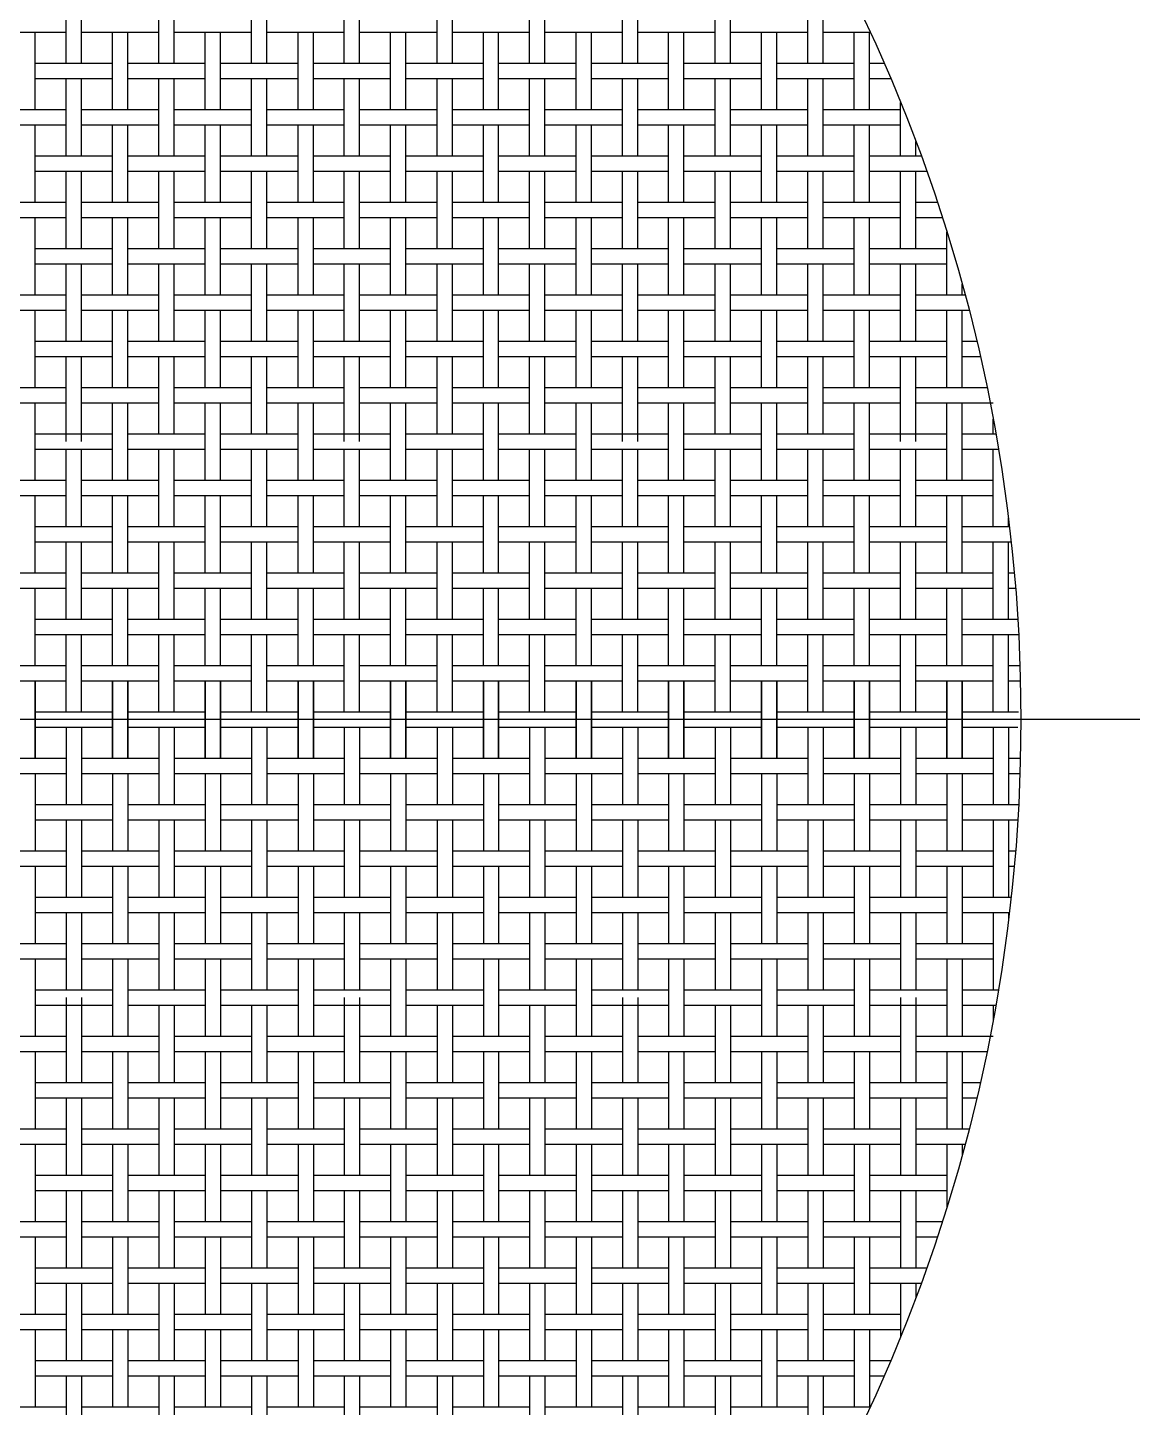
# Model space of a CAD drawing. Extents: x 1 to 102, y 0 to 78.
# Drawn here: x 56.48 to 66.58, y 44.27 to 56.88 of the extents above; entities that cross this region are included whole.
import ezdxf

# ---------------------------------------------------------------- set-up
doc = ezdxf.new("R2010")
doc.units = 0
doc.linetypes.add('CENTER', pattern=[50.8, 31.75, -6.35, 6.35, -6.35])
doc.layers.get('0').update_dxf_attribs({"linetype": 'CONTINUOUS'})
doc.layers.add('CENTER', color=1, linetype='CENTER')

msp = doc.modelspace()

# ---------------------------------------------------------------- linework, layer by layer
at = {"color": 7, "linetype": 'CONTINUOUS'}
for p, q in [((56.838, 56.555), (56.838, 57.261)), ((56.978, 56.555), (56.978, 57.261)), ((57.685, 56.555), (57.685, 57.261)), ((57.825, 56.555), (57.825, 57.261)), ((58.531, 56.555), (58.531, 57.261)), ((58.671, 56.555), (58.671, 57.261)), ((59.378, 56.555), (59.378, 57.261)), ((59.518, 56.555), (59.518, 57.261)), ((60.225, 56.555), (60.225, 57.261)), ((60.365, 56.555), (60.365, 57.261)), ((61.071, 56.555), (61.071, 57.261)), ((61.211, 56.555), (61.211, 57.261)), ((61.918, 56.555), (61.918, 57.261)), ((62.058, 56.555), (62.058, 57.261)), ((62.765, 56.555), (62.765, 57.261)), ((62.905, 56.555), (62.905, 57.261)), ((63.611, 56.555), (63.611, 57.261)), ((63.751, 56.555), (63.751, 57.261)), ((56.131, 56.838), (56.838, 56.838)), ((56.555, 56.131), (56.555, 56.838)), ((56.978, 56.838), (57.685, 56.838)), ((57.261, 56.131), (57.261, 56.838)), ((57.401, 56.131), (57.401, 56.838)), ((57.825, 56.838), (58.531, 56.838)), ((58.108, 56.131), (58.108, 56.838)), ((58.248, 56.131), (58.248, 56.838)), ((58.671, 56.838), (59.378, 56.838)), ((58.955, 56.131), (58.955, 56.838)), ((59.095, 56.131), (59.095, 56.838)), ((59.518, 56.838), (60.225, 56.838)), ((59.801, 56.131), (59.801, 56.838)), ((59.941, 56.131), (59.941, 56.838)), ((60.365, 56.838), (61.071, 56.838)), ((60.648, 56.131), (60.648, 56.838)), ((60.788, 56.131), (60.788, 56.838)), ((61.211, 56.838), (61.918, 56.838)), ((61.495, 56.131), (61.495, 56.838)), ((61.635, 56.131), (61.635, 56.838)), ((62.058, 56.838), (62.765, 56.838)), ((62.341, 56.131), (62.341, 56.838)), ((62.481, 56.131), (62.481, 56.838)), ((62.905, 56.838), (63.611, 56.838)), ((63.188, 56.131), (63.188, 56.838)), ((63.328, 56.131), (63.328, 56.838)), ((63.751, 56.838), (64.18, 56.838)), ((64.035, 56.131), (64.035, 56.838)), ((64.175, 56.131), (64.175, 56.838)), ((56.555, 56.555), (57.261, 56.555)), ((57.401, 56.555), (58.108, 56.555)), ((58.248, 56.555), (58.955, 56.555)), ((59.095, 56.555), (59.801, 56.555)), ((59.941, 56.555), (60.648, 56.555)), ((60.788, 56.555), (61.495, 56.555)), ((61.635, 56.555), (62.341, 56.555)), ((62.481, 56.555), (63.188, 56.555)), ((63.328, 56.555), (64.035, 56.555)), ((64.175, 56.555), (64.307, 56.555)), ((56.555, 56.415), (57.261, 56.415)), ((56.838, 55.708), (56.838, 56.415)), ((56.978, 55.708), (56.978, 56.415)), ((57.401, 56.415), (58.108, 56.415)), ((57.685, 55.708), (57.685, 56.415)), ((57.825, 55.708), (57.825, 56.415)), ((58.248, 56.415), (58.955, 56.415)), ((58.531, 55.708), (58.531, 56.415)), ((58.671, 55.708), (58.671, 56.415)), ((59.095, 56.415), (59.801, 56.415)), ((59.378, 55.708), (59.378, 56.415)), ((59.518, 55.708), (59.518, 56.415)), ((59.941, 56.415), (60.648, 56.415)), ((60.225, 55.708), (60.225, 56.415)), ((60.365, 55.708), (60.365, 56.415)), ((60.788, 56.415), (61.495, 56.415)), ((61.071, 55.708), (61.071, 56.415)), ((61.211, 55.708), (61.211, 56.415)), ((61.635, 56.415), (62.341, 56.415)), ((61.918, 55.708), (61.918, 56.415)), ((62.058, 55.708), (62.058, 56.415)), ((62.481, 56.415), (63.188, 56.415)), ((62.765, 55.708), (62.765, 56.415)), ((62.905, 55.708), (62.905, 56.415)), ((63.328, 56.415), (64.035, 56.415)), ((63.611, 55.708), (63.611, 56.415)), ((63.751, 55.708), (63.751, 56.415)), ((64.175, 56.415), (64.367, 56.415)), ((56.131, 56.131), (56.838, 56.131)), ((56.978, 56.131), (57.685, 56.131)), ((57.825, 56.131), (58.531, 56.131)), ((58.671, 56.131), (59.378, 56.131)), ((59.518, 56.131), (60.225, 56.131)), ((60.365, 56.131), (61.071, 56.131)), ((61.211, 56.131), (61.918, 56.131)), ((62.058, 56.131), (62.765, 56.131)), ((62.905, 56.131), (63.611, 56.131)), ((63.751, 56.131), (64.458, 56.131)), ((64.458, 55.708), (64.458, 56.196)), ((56.131, 55.991), (56.838, 55.991)), ((56.555, 55.285), (56.555, 55.991)), ((56.978, 55.991), (57.685, 55.991)), ((57.261, 55.285), (57.261, 55.991)), ((57.401, 55.285), (57.401, 55.991)), ((57.825, 55.991), (58.531, 55.991)), ((58.108, 55.285), (58.108, 55.991)), ((58.248, 55.285), (58.248, 55.991)), ((58.671, 55.991), (59.378, 55.991)), ((58.955, 55.285), (58.955, 55.991)), ((59.095, 55.285), (59.095, 55.991)), ((59.518, 55.991), (60.225, 55.991)), ((59.801, 55.285), (59.801, 55.991)), ((59.941, 55.285), (59.941, 55.991)), ((60.365, 55.991), (61.071, 55.991)), ((60.648, 55.285), (60.648, 55.991)), ((60.788, 55.285), (60.788, 55.991)), ((61.211, 55.991), (61.918, 55.991)), ((61.495, 55.285), (61.495, 55.991)), ((61.635, 55.285), (61.635, 55.991)), ((62.058, 55.991), (62.765, 55.991)), ((62.341, 55.285), (62.341, 55.991)), ((62.481, 55.285), (62.481, 55.991)), ((62.905, 55.991), (63.611, 55.991)), ((63.188, 55.285), (63.188, 55.991)), ((63.328, 55.285), (63.328, 55.991)), ((63.751, 55.991), (64.458, 55.991)), ((64.035, 55.285), (64.035, 55.991)), ((64.175, 55.285), (64.175, 55.991)), ((64.598, 55.708), (64.598, 55.838)), ((56.555, 55.708), (57.261, 55.708)), ((57.401, 55.708), (58.108, 55.708)), ((58.248, 55.708), (58.955, 55.708)), ((59.095, 55.708), (59.801, 55.708)), ((59.941, 55.708), (60.648, 55.708)), ((60.788, 55.708), (61.495, 55.708)), ((61.635, 55.708), (62.341, 55.708)), ((62.481, 55.708), (63.188, 55.708)), ((63.328, 55.708), (64.035, 55.708)), ((64.175, 55.708), (64.646, 55.708)), ((56.555, 55.568), (57.261, 55.568)), ((56.838, 54.861), (56.838, 55.568)), ((56.978, 54.861), (56.978, 55.568)), ((57.401, 55.568), (58.108, 55.568)), ((57.685, 54.861), (57.685, 55.568)), ((57.825, 54.861), (57.825, 55.568)), ((58.248, 55.568), (58.955, 55.568)), ((58.531, 54.861), (58.531, 55.568)), ((58.671, 54.861), (58.671, 55.568)), ((59.095, 55.568), (59.801, 55.568)), ((59.378, 54.861), (59.378, 55.568)), ((59.518, 54.861), (59.518, 55.568)), ((59.941, 55.568), (60.648, 55.568)), ((60.225, 54.861), (60.225, 55.568)), ((60.365, 54.861), (60.365, 55.568)), ((60.788, 55.568), (61.495, 55.568)), ((61.071, 54.861), (61.071, 55.568)), ((61.211, 54.861), (61.211, 55.568)), ((61.635, 55.568), (62.341, 55.568)), ((61.918, 54.861), (61.918, 55.568)), ((62.058, 54.861), (62.058, 55.568)), ((62.481, 55.568), (63.188, 55.568)), ((62.765, 54.861), (62.765, 55.568)), ((62.905, 54.861), (62.905, 55.568)), ((63.328, 55.568), (64.035, 55.568)), ((63.611, 54.861), (63.611, 55.568)), ((63.751, 54.861), (63.751, 55.568)), ((64.175, 55.568), (64.697, 55.568)), ((64.458, 54.861), (64.458, 55.568)), ((64.598, 54.861), (64.598, 55.568)), ((56.131, 55.285), (56.838, 55.285)), ((56.978, 55.285), (57.685, 55.285)), ((57.825, 55.285), (58.531, 55.285)), ((58.671, 55.285), (59.378, 55.285)), ((59.518, 55.285), (60.225, 55.285)), ((60.365, 55.285), (61.071, 55.285)), ((61.211, 55.285), (61.918, 55.285)), ((62.058, 55.285), (62.765, 55.285)), ((62.905, 55.285), (63.611, 55.285)), ((63.751, 55.285), (64.458, 55.285)), ((64.598, 55.285), (64.794, 55.285)), ((56.131, 55.145), (56.838, 55.145)), ((56.555, 54.438), (56.555, 55.145)), ((56.978, 55.145), (57.685, 55.145)), ((57.261, 54.438), (57.261, 55.145)), ((57.401, 54.438), (57.401, 55.145)), ((57.825, 55.145), (58.531, 55.145)), ((58.108, 54.438), (58.108, 55.145)), ((58.248, 54.438), (58.248, 55.145)), ((58.671, 55.145), (59.378, 55.145)), ((58.955, 54.438), (58.955, 55.145)), ((59.095, 54.438), (59.095, 55.145)), ((59.518, 55.145), (60.225, 55.145)), ((59.801, 54.438), (59.801, 55.145)), ((59.941, 54.438), (59.941, 55.145)), ((60.365, 55.145), (61.071, 55.145)), ((60.648, 54.438), (60.648, 55.145)), ((60.788, 54.438), (60.788, 55.145)), ((61.211, 55.145), (61.918, 55.145)), ((61.495, 54.438), (61.495, 55.145)), ((61.635, 54.438), (61.635, 55.145)), ((62.058, 55.145), (62.765, 55.145)), ((62.341, 54.438), (62.341, 55.145)), ((62.481, 54.438), (62.481, 55.145)), ((62.905, 55.145), (63.611, 55.145)), ((63.188, 54.438), (63.188, 55.145)), ((63.328, 54.438), (63.328, 55.145)), ((63.751, 55.145), (64.458, 55.145)), ((64.035, 54.438), (64.035, 55.145)), ((64.175, 54.438), (64.175, 55.145)), ((64.598, 55.145), (64.84, 55.145)), ((64.881, 54.438), (64.881, 55.012)), ((56.555, 54.861), (57.261, 54.861)), ((57.401, 54.861), (58.108, 54.861)), ((58.248, 54.861), (58.955, 54.861)), ((59.095, 54.861), (59.801, 54.861)), ((59.941, 54.861), (60.648, 54.861)), ((60.788, 54.861), (61.495, 54.861)), ((61.635, 54.861), (62.341, 54.861)), ((62.481, 54.861), (63.188, 54.861)), ((63.328, 54.861), (64.035, 54.861)), ((64.175, 54.861), (64.881, 54.861)), ((56.555, 54.721), (57.261, 54.721)), ((56.838, 54.015), (56.838, 54.721)), ((56.978, 54.015), (56.978, 54.721)), ((57.401, 54.721), (58.108, 54.721)), ((57.685, 54.015), (57.685, 54.721)), ((57.825, 54.015), (57.825, 54.721)), ((58.248, 54.721), (58.955, 54.721)), ((58.531, 54.015), (58.531, 54.721)), ((58.671, 54.015), (58.671, 54.721)), ((59.095, 54.721), (59.801, 54.721)), ((59.378, 54.015), (59.378, 54.721)), ((59.518, 54.015), (59.518, 54.721)), ((59.941, 54.721), (60.648, 54.721)), ((60.225, 54.015), (60.225, 54.721)), ((60.365, 54.015), (60.365, 54.721)), ((60.788, 54.721), (61.495, 54.721)), ((61.071, 54.015), (61.071, 54.721)), ((61.211, 54.015), (61.211, 54.721)), ((61.635, 54.721), (62.341, 54.721)), ((61.918, 54.015), (61.918, 54.721)), ((62.058, 54.015), (62.058, 54.721)), ((62.481, 54.721), (63.188, 54.721)), ((62.765, 54.015), (62.765, 54.721)), ((62.905, 54.015), (62.905, 54.721)), ((63.328, 54.721), (64.035, 54.721)), ((63.611, 54.015), (63.611, 54.721)), ((63.751, 54.015), (63.751, 54.721)), ((64.175, 54.721), (64.881, 54.721)), ((64.458, 54.015), (64.458, 54.721)), ((64.598, 54.015), (64.598, 54.721)), ((65.021, 54.438), (65.021, 54.534)), ((56.131, 54.438), (56.838, 54.438)), ((56.978, 54.438), (57.685, 54.438)), ((57.825, 54.438), (58.531, 54.438)), ((58.671, 54.438), (59.378, 54.438)), ((59.518, 54.438), (60.225, 54.438)), ((60.365, 54.438), (61.071, 54.438)), ((61.211, 54.438), (61.918, 54.438)), ((62.058, 54.438), (62.765, 54.438)), ((62.905, 54.438), (63.611, 54.438)), ((63.751, 54.438), (64.458, 54.438)), ((64.598, 54.438), (65.047, 54.438)), ((56.131, 54.298), (56.838, 54.298)), ((56.555, 53.591), (56.555, 54.298)), ((56.978, 54.298), (57.685, 54.298)), ((57.261, 53.591), (57.261, 54.298)), ((57.401, 53.591), (57.401, 54.298)), ((57.825, 54.298), (58.531, 54.298)), ((58.108, 53.591), (58.108, 54.298)), ((58.248, 53.591), (58.248, 54.298)), ((58.671, 54.298), (59.378, 54.298)), ((58.955, 53.591), (58.955, 54.298)), ((59.095, 53.591), (59.095, 54.298)), ((59.518, 54.298), (60.225, 54.298)), ((59.801, 53.591), (59.801, 54.298)), ((59.941, 53.591), (59.941, 54.298)), ((60.365, 54.298), (61.071, 54.298)), ((60.648, 53.591), (60.648, 54.298)), ((60.788, 53.591), (60.788, 54.298)), ((61.211, 54.298), (61.918, 54.298)), ((61.495, 53.591), (61.495, 54.298)), ((61.635, 53.591), (61.635, 54.298)), ((62.058, 54.298), (62.765, 54.298)), ((62.341, 53.591), (62.341, 54.298)), ((62.481, 53.591), (62.481, 54.298)), ((62.905, 54.298), (63.611, 54.298)), ((63.188, 53.591), (63.188, 54.298)), ((63.328, 53.591), (63.328, 54.298)), ((63.751, 54.298), (64.458, 54.298)), ((64.035, 53.591), (64.035, 54.298)), ((64.175, 53.591), (64.175, 54.298)), ((64.598, 54.298), (65.084, 54.298)), ((64.881, 53.591), (64.881, 54.298)), ((65.021, 53.591), (65.021, 54.298)), ((56.555, 54.015), (57.261, 54.015)), ((57.401, 54.015), (58.108, 54.015)), ((58.248, 54.015), (58.955, 54.015)), ((59.095, 54.015), (59.801, 54.015)), ((59.941, 54.015), (60.648, 54.015)), ((60.788, 54.015), (61.495, 54.015)), ((61.635, 54.015), (62.341, 54.015)), ((62.481, 54.015), (63.188, 54.015)), ((63.328, 54.015), (64.035, 54.015)), ((64.175, 54.015), (64.881, 54.015)), ((65.021, 54.015), (65.154, 54.015)), ((56.555, 53.875), (57.261, 53.875)), ((56.838, 53.098), (56.838, 53.875)), ((56.978, 53.098), (56.978, 53.875)), ((57.401, 53.875), (58.108, 53.875)), ((57.685, 53.168), (57.685, 53.875)), ((57.825, 53.168), (57.825, 53.875)), ((58.248, 53.875), (58.955, 53.875)), ((58.531, 53.168), (58.531, 53.875)), ((58.671, 53.168), (58.671, 53.875)), ((59.095, 53.875), (59.801, 53.875)), ((59.378, 53.098), (59.378, 53.875)), ((59.518, 53.098), (59.518, 53.875)), ((59.941, 53.875), (60.648, 53.875)), ((60.225, 53.168), (60.225, 53.875)), ((60.365, 53.168), (60.365, 53.875)), ((60.788, 53.875), (61.495, 53.875)), ((61.071, 53.168), (61.071, 53.875)), ((61.211, 53.168), (61.211, 53.875)), ((61.635, 53.875), (62.341, 53.875)), ((61.918, 53.098), (61.918, 53.875)), ((62.058, 53.098), (62.058, 53.875)), ((62.481, 53.875), (63.188, 53.875)), ((62.765, 53.168), (62.765, 53.875)), ((62.905, 53.168), (62.905, 53.875)), ((63.328, 53.875), (64.035, 53.875)), ((63.611, 53.168), (63.611, 53.875)), ((63.751, 53.168), (63.751, 53.875)), ((64.175, 53.875), (64.881, 53.875)), ((64.458, 53.098), (64.458, 53.875)), ((64.598, 53.098), (64.598, 53.875)), ((65.021, 53.875), (65.187, 53.875)), ((56.131, 53.591), (56.838, 53.591)), ((56.978, 53.591), (57.685, 53.591)), ((57.825, 53.591), (58.531, 53.591)), ((58.671, 53.591), (59.378, 53.591)), ((59.518, 53.591), (60.225, 53.591)), ((60.365, 53.591), (61.071, 53.591)), ((61.211, 53.591), (61.918, 53.591)), ((62.058, 53.591), (62.765, 53.591)), ((62.905, 53.591), (63.611, 53.591)), ((63.751, 53.591), (64.458, 53.591)), ((64.598, 53.591), (65.248, 53.591)), ((56.131, 53.451), (56.838, 53.451)), ((56.555, 52.745), (56.555, 53.451)), ((56.978, 53.451), (57.685, 53.451)), ((57.261, 52.745), (57.261, 53.451)), ((57.401, 52.745), (57.401, 53.451)), ((57.825, 53.451), (58.531, 53.451)), ((58.108, 52.745), (58.108, 53.451)), ((58.248, 52.745), (58.248, 53.451)), ((58.671, 53.451), (59.378, 53.451)), ((58.955, 52.745), (58.955, 53.451)), ((59.095, 52.745), (59.095, 53.451)), ((59.518, 53.451), (60.225, 53.451)), ((59.801, 52.745), (59.801, 53.451)), ((59.941, 52.745), (59.941, 53.451)), ((60.365, 53.451), (61.071, 53.451)), ((60.648, 52.745), (60.648, 53.451)), ((60.788, 52.745), (60.788, 53.451)), ((61.211, 53.451), (61.918, 53.451)), ((61.495, 52.745), (61.495, 53.451)), ((61.635, 52.745), (61.635, 53.451)), ((62.058, 53.451), (62.765, 53.451)), ((62.341, 52.745), (62.341, 53.451)), ((62.481, 52.745), (62.481, 53.451)), ((62.905, 53.451), (63.611, 53.451)), ((63.188, 52.745), (63.188, 53.451)), ((63.328, 52.745), (63.328, 53.451)), ((63.751, 53.451), (64.458, 53.451)), ((64.035, 52.745), (64.035, 53.451)), ((64.175, 52.745), (64.175, 53.451)), ((64.598, 53.451), (65.305, 53.451)), ((64.881, 52.745), (64.881, 53.451)), ((65.021, 52.745), (65.021, 53.451)), ((65.305, 53.168), (65.305, 53.303)), ((56.555, 53.168), (57.261, 53.168)), ((57.401, 53.168), (58.108, 53.168)), ((58.248, 53.168), (58.955, 53.168)), ((59.095, 53.168), (59.801, 53.168)), ((59.941, 53.168), (60.648, 53.168)), ((60.788, 53.168), (61.495, 53.168)), ((61.635, 53.168), (62.341, 53.168)), ((62.481, 53.168), (63.188, 53.168)), ((63.328, 53.168), (64.035, 53.168)), ((64.175, 53.168), (64.881, 53.168)), ((65.021, 53.168), (65.329, 53.168)), ((56.555, 53.028), (57.261, 53.028)), ((56.838, 52.321), (56.838, 53.028)), ((56.978, 52.321), (56.978, 53.028)), ((57.401, 53.028), (58.108, 53.028)), ((57.685, 52.321), (57.685, 53.028)), ((57.825, 52.321), (57.825, 53.028)), ((58.248, 53.028), (58.955, 53.028)), ((58.531, 52.321), (58.531, 53.028)), ((58.671, 52.321), (58.671, 53.028)), ((59.095, 53.028), (59.801, 53.028)), ((59.378, 52.321), (59.378, 53.028)), ((59.518, 52.321), (59.518, 53.028)), ((59.941, 53.028), (60.648, 53.028)), ((60.225, 52.321), (60.225, 53.028)), ((60.365, 52.321), (60.365, 53.028)), ((60.788, 53.028), (61.495, 53.028)), ((61.071, 52.321), (61.071, 53.028)), ((61.211, 52.321), (61.211, 53.028)), ((61.635, 53.028), (62.341, 53.028)), ((61.918, 52.321), (61.918, 53.028)), ((62.058, 52.321), (62.058, 53.028)), ((62.481, 53.028), (63.188, 53.028)), ((62.765, 52.321), (62.765, 53.028)), ((62.905, 52.321), (62.905, 53.028)), ((63.328, 53.028), (64.035, 53.028)), ((63.611, 52.321), (63.611, 53.028)), ((63.751, 52.321), (63.751, 53.028)), ((64.175, 53.028), (64.881, 53.028)), ((64.458, 52.321), (64.458, 53.028)), ((64.598, 52.321), (64.598, 53.028)), ((65.021, 53.028), (65.353, 53.028)), ((65.305, 52.321), (65.305, 53.028)), ((56.131, 52.745), (56.838, 52.745)), ((56.978, 52.745), (57.685, 52.745)), ((57.825, 52.745), (58.531, 52.745)), ((58.671, 52.745), (59.378, 52.745)), ((59.518, 52.745), (60.225, 52.745)), ((60.365, 52.745), (61.071, 52.745)), ((61.211, 52.745), (61.918, 52.745)), ((62.058, 52.745), (62.765, 52.745)), ((62.905, 52.745), (63.611, 52.745)), ((63.751, 52.745), (64.458, 52.745)), ((64.598, 52.745), (65.305, 52.745)), ((56.131, 52.605), (56.838, 52.605)), ((56.555, 51.898), (56.555, 52.605)), ((56.978, 52.605), (57.685, 52.605)), ((57.261, 51.898), (57.261, 52.605)), ((57.401, 51.898), (57.401, 52.605)), ((57.825, 52.605), (58.531, 52.605)), ((58.108, 51.898), (58.108, 52.605)), ((58.248, 51.898), (58.248, 52.605)), ((58.671, 52.605), (59.378, 52.605)), ((58.955, 51.898), (58.955, 52.605)), ((59.095, 51.898), (59.095, 52.605)), ((59.518, 52.605), (60.225, 52.605)), ((59.801, 51.898), (59.801, 52.605)), ((59.941, 51.898), (59.941, 52.605)), ((60.365, 52.605), (61.071, 52.605)), ((60.648, 51.898), (60.648, 52.605)), ((60.788, 51.898), (60.788, 52.605)), ((61.211, 52.605), (61.918, 52.605)), ((61.495, 51.898), (61.495, 52.605)), ((61.635, 51.898), (61.635, 52.605)), ((62.058, 52.605), (62.765, 52.605)), ((62.341, 51.898), (62.341, 52.605)), ((62.481, 51.898), (62.481, 52.605)), ((62.905, 52.605), (63.611, 52.605)), ((63.188, 51.898), (63.188, 52.605)), ((63.328, 51.898), (63.328, 52.605)), ((63.751, 52.605), (64.458, 52.605)), ((64.035, 51.898), (64.035, 52.605)), ((64.175, 51.898), (64.175, 52.605)), ((64.598, 52.605), (65.305, 52.605)), ((64.881, 51.898), (64.881, 52.605)), ((65.021, 51.898), (65.021, 52.605)), ((56.555, 52.321), (57.261, 52.321)), ((57.401, 52.321), (58.108, 52.321)), ((58.248, 52.321), (58.955, 52.321)), ((59.095, 52.321), (59.801, 52.321)), ((59.941, 52.321), (60.648, 52.321)), ((60.788, 52.321), (61.495, 52.321)), ((61.635, 52.321), (62.341, 52.321)), ((62.481, 52.321), (63.188, 52.321)), ((63.328, 52.321), (64.035, 52.321)), ((64.175, 52.321), (64.881, 52.321)), ((65.021, 52.321), (65.454, 52.321)), ((65.445, 52.321), (65.445, 52.398)), ((56.555, 52.181), (57.261, 52.181)), ((56.838, 51.475), (56.838, 52.181)), ((56.978, 51.475), (56.978, 52.181)), ((57.401, 52.181), (58.108, 52.181)), ((57.685, 51.475), (57.685, 52.181)), ((57.825, 51.475), (57.825, 52.181)), ((58.248, 52.181), (58.955, 52.181)), ((58.531, 51.475), (58.531, 52.181)), ((58.671, 51.475), (58.671, 52.181)), ((59.095, 52.181), (59.801, 52.181)), ((59.378, 51.475), (59.378, 52.181)), ((59.518, 51.475), (59.518, 52.181)), ((59.941, 52.181), (60.648, 52.181)), ((60.225, 51.475), (60.225, 52.181)), ((60.365, 51.475), (60.365, 52.181)), ((60.788, 52.181), (61.495, 52.181)), ((61.071, 51.475), (61.071, 52.181)), ((61.211, 51.475), (61.211, 52.181)), ((61.635, 52.181), (62.341, 52.181)), ((61.918, 51.475), (61.918, 52.181)), ((62.058, 51.475), (62.058, 52.181)), ((62.481, 52.181), (63.188, 52.181)), ((62.765, 51.475), (62.765, 52.181)), ((62.905, 51.475), (62.905, 52.181)), ((63.328, 52.181), (64.035, 52.181)), ((63.611, 51.475), (63.611, 52.181)), ((63.751, 51.475), (63.751, 52.181)), ((64.175, 52.181), (64.881, 52.181)), ((64.458, 51.475), (64.458, 52.181)), ((64.598, 51.475), (64.598, 52.181)), ((65.021, 52.181), (65.47, 52.181)), ((65.305, 51.475), (65.305, 52.181)), ((65.445, 51.475), (65.445, 52.181)), ((56.131, 51.898), (56.838, 51.898)), ((56.978, 51.898), (57.685, 51.898)), ((57.825, 51.898), (58.531, 51.898)), ((58.671, 51.898), (59.378, 51.898)), ((59.518, 51.898), (60.225, 51.898)), ((60.365, 51.898), (61.071, 51.898)), ((61.211, 51.898), (61.918, 51.898)), ((62.058, 51.898), (62.765, 51.898)), ((62.905, 51.898), (63.611, 51.898)), ((63.751, 51.898), (64.458, 51.898)), ((64.598, 51.898), (65.305, 51.898)), ((65.445, 51.898), (65.498, 51.898)), ((56.131, 51.758), (56.838, 51.758)), ((56.555, 51.051), (56.555, 51.758)), ((56.978, 51.758), (57.685, 51.758)), ((57.261, 51.051), (57.261, 51.758)), ((57.401, 51.051), (57.401, 51.758)), ((57.825, 51.758), (58.531, 51.758)), ((58.108, 51.051), (58.108, 51.758)), ((58.248, 51.051), (58.248, 51.758)), ((58.671, 51.758), (59.378, 51.758)), ((58.955, 51.051), (58.955, 51.758)), ((59.095, 51.051), (59.095, 51.758)), ((59.518, 51.758), (60.225, 51.758)), ((59.801, 51.051), (59.801, 51.758)), ((59.941, 51.051), (59.941, 51.758)), ((60.365, 51.758), (61.071, 51.758)), ((60.648, 51.051), (60.648, 51.758)), ((60.788, 51.051), (60.788, 51.758)), ((61.211, 51.758), (61.918, 51.758)), ((61.495, 51.051), (61.495, 51.758)), ((61.635, 51.051), (61.635, 51.758)), ((62.058, 51.758), (62.765, 51.758)), ((62.341, 51.051), (62.341, 51.758)), ((62.481, 51.051), (62.481, 51.758)), ((62.905, 51.758), (63.611, 51.758)), ((63.188, 51.051), (63.188, 51.758)), ((63.328, 51.051), (63.328, 51.758)), ((63.751, 51.758), (64.458, 51.758)), ((64.035, 51.051), (64.035, 51.758)), ((64.175, 51.051), (64.175, 51.758)), ((64.598, 51.758), (65.305, 51.758)), ((64.881, 51.051), (64.881, 51.758)), ((65.021, 51.051), (65.021, 51.758)), ((65.445, 51.758), (65.51, 51.758)), ((56.555, 51.475), (57.261, 51.475)), ((57.401, 51.475), (58.108, 51.475)), ((58.248, 51.475), (58.955, 51.475)), ((59.095, 51.475), (59.801, 51.475)), ((59.941, 51.475), (60.648, 51.475)), ((60.788, 51.475), (61.495, 51.475)), ((61.635, 51.475), (62.341, 51.475)), ((62.481, 51.475), (63.188, 51.475)), ((63.328, 51.475), (64.035, 51.475)), ((64.175, 51.475), (64.881, 51.475)), ((65.021, 51.475), (65.53, 51.475)), ((56.555, 51.335), (57.261, 51.335)), ((56.838, 50.628), (56.838, 51.335)), ((56.978, 50.628), (56.978, 51.335)), ((57.401, 51.335), (58.108, 51.335)), ((57.685, 50.628), (57.685, 51.335)), ((57.825, 50.628), (57.825, 51.335)), ((58.248, 51.335), (58.955, 51.335)), ((58.531, 50.628), (58.531, 51.335)), ((58.671, 50.628), (58.671, 51.335)), ((59.095, 51.335), (59.801, 51.335)), ((59.378, 50.628), (59.378, 51.335)), ((59.518, 50.628), (59.518, 51.335)), ((59.941, 51.335), (60.648, 51.335)), ((60.225, 50.628), (60.225, 51.335)), ((60.365, 50.628), (60.365, 51.335)), ((60.788, 51.335), (61.495, 51.335)), ((61.071, 50.628), (61.071, 51.335)), ((61.211, 50.628), (61.211, 51.335)), ((61.635, 51.335), (62.341, 51.335)), ((61.918, 50.628), (61.918, 51.335)), ((62.058, 50.628), (62.058, 51.335)), ((62.481, 51.335), (63.188, 51.335)), ((62.765, 50.628), (62.765, 51.335)), ((62.905, 50.628), (62.905, 51.335)), ((63.328, 51.335), (64.035, 51.335)), ((63.611, 50.628), (63.611, 51.335)), ((63.751, 50.628), (63.751, 51.335)), ((64.175, 51.335), (64.881, 51.335)), ((64.458, 50.628), (64.458, 51.335)), ((64.598, 50.628), (64.598, 51.335)), ((65.021, 51.335), (65.538, 51.335)), ((65.305, 50.628), (65.305, 51.335)), ((65.445, 50.628), (65.445, 51.335)), ((56.131, 51.051), (56.838, 51.051)), ((56.978, 51.051), (57.685, 51.051)), ((57.825, 51.051), (58.531, 51.051)), ((58.671, 51.051), (59.378, 51.051)), ((59.518, 51.051), (60.225, 51.051)), ((60.365, 51.051), (61.071, 51.051)), ((61.211, 51.051), (61.918, 51.051)), ((62.058, 51.051), (62.765, 51.051)), ((62.905, 51.051), (63.611, 51.051)), ((63.751, 51.051), (64.458, 51.051)), ((64.598, 51.051), (65.305, 51.051)), ((65.445, 51.051), (65.55, 51.051)), ((56.131, 50.911), (56.838, 50.911)), ((56.555, 50.205), (56.555, 50.911)), ((56.555, 50.911), (56.555, 50.205)), ((56.978, 50.911), (57.685, 50.911)), ((57.261, 50.205), (57.261, 50.911)), ((57.261, 50.911), (57.261, 50.205)), ((57.401, 50.205), (57.401, 50.911)), ((57.401, 50.911), (57.401, 50.205)), ((57.825, 50.911), (58.531, 50.911)), ((58.108, 50.205), (58.108, 50.911)), ((58.108, 50.911), (58.108, 50.205)), ((58.248, 50.205), (58.248, 50.911)), ((58.248, 50.911), (58.248, 50.205)), ((58.671, 50.911), (59.378, 50.911)), ((58.955, 50.205), (58.955, 50.911)), ((58.955, 50.911), (58.955, 50.205)), ((59.095, 50.205), (59.095, 50.911)), ((59.095, 50.911), (59.095, 50.205)), ((59.518, 50.911), (60.225, 50.911)), ((59.801, 50.205), (59.801, 50.911)), ((59.801, 50.911), (59.801, 50.205)), ((59.941, 50.205), (59.941, 50.911)), ((59.941, 50.911), (59.941, 50.205)), ((60.365, 50.911), (61.071, 50.911)), ((60.648, 50.205), (60.648, 50.911)), ((60.648, 50.911), (60.648, 50.205)), ((60.788, 50.205), (60.788, 50.911)), ((60.788, 50.911), (60.788, 50.205)), ((61.211, 50.911), (61.918, 50.911)), ((61.495, 50.205), (61.495, 50.911)), ((61.495, 50.911), (61.495, 50.205)), ((61.635, 50.205), (61.635, 50.911)), ((61.635, 50.911), (61.635, 50.205)), ((62.058, 50.911), (62.765, 50.911)), ((62.341, 50.205), (62.341, 50.911)), ((62.341, 50.911), (62.341, 50.205)), ((62.481, 50.205), (62.481, 50.911)), ((62.481, 50.911), (62.481, 50.205)), ((62.905, 50.911), (63.611, 50.911)), ((63.188, 50.205), (63.188, 50.911)), ((63.188, 50.911), (63.188, 50.205)), ((63.328, 50.205), (63.328, 50.911)), ((63.328, 50.911), (63.328, 50.205)), ((63.751, 50.911), (64.458, 50.911)), ((64.035, 50.205), (64.035, 50.911)), ((64.035, 50.911), (64.035, 50.205)), ((64.175, 50.205), (64.175, 50.911)), ((64.175, 50.911), (64.175, 50.205)), ((64.598, 50.911), (65.305, 50.911)), ((64.881, 50.205), (64.881, 50.911)), ((64.881, 50.911), (64.881, 50.205)), ((65.021, 50.205), (65.021, 50.911)), ((65.021, 50.911), (65.021, 50.205)), ((65.445, 50.911), (65.554, 50.911)), ((56.555, 50.628), (57.261, 50.628)), ((57.401, 50.628), (58.108, 50.628)), ((58.248, 50.628), (58.955, 50.628)), ((59.095, 50.628), (59.801, 50.628)), ((59.941, 50.628), (60.648, 50.628)), ((60.788, 50.628), (61.495, 50.628)), ((61.635, 50.628), (62.341, 50.628)), ((62.481, 50.628), (63.188, 50.628)), ((63.328, 50.628), (64.035, 50.628)), ((64.175, 50.628), (64.881, 50.628)), ((65.021, 50.628), (65.538, 50.628)), ((56.555, 50.488), (57.261, 50.488)), ((56.838, 50.488), (56.838, 49.781)), ((56.978, 50.488), (56.978, 49.781)), ((57.401, 50.488), (58.108, 50.488)), ((57.685, 50.488), (57.685, 49.781)), ((57.825, 50.488), (57.825, 49.781)), ((58.248, 50.488), (58.955, 50.488)), ((58.531, 50.488), (58.531, 49.781)), ((58.671, 50.488), (58.671, 49.781)), ((59.095, 50.488), (59.801, 50.488)), ((59.378, 50.488), (59.378, 49.781)), ((59.518, 50.488), (59.518, 49.781)), ((59.941, 50.488), (60.648, 50.488)), ((60.225, 50.488), (60.225, 49.781)), ((60.365, 50.488), (60.365, 49.781)), ((60.788, 50.488), (61.495, 50.488)), ((61.071, 50.488), (61.071, 49.781)), ((61.211, 50.488), (61.211, 49.781)), ((61.635, 50.488), (62.341, 50.488)), ((61.918, 50.488), (61.918, 49.781)), ((62.058, 50.488), (62.058, 49.781)), ((62.481, 50.488), (63.188, 50.488)), ((62.765, 50.488), (62.765, 49.781)), ((62.905, 50.488), (62.905, 49.781)), ((63.328, 50.488), (64.035, 50.488)), ((63.611, 50.488), (63.611, 49.781)), ((63.751, 50.488), (63.751, 49.781)), ((64.175, 50.488), (64.881, 50.488)), ((64.458, 50.488), (64.458, 49.781)), ((64.598, 50.488), (64.598, 49.781)), ((65.021, 50.488), (65.53, 50.488)), ((65.305, 50.488), (65.305, 49.781)), ((65.445, 50.488), (65.445, 49.781)), ((56.131, 50.205), (56.838, 50.205)), ((56.978, 50.205), (57.685, 50.205)), ((57.825, 50.205), (58.531, 50.205)), ((58.671, 50.205), (59.378, 50.205)), ((59.518, 50.205), (60.225, 50.205)), ((60.365, 50.205), (61.071, 50.205)), ((61.211, 50.205), (61.918, 50.205)), ((62.058, 50.205), (62.765, 50.205)), ((62.905, 50.205), (63.611, 50.205)), ((63.751, 50.205), (64.458, 50.205)), ((64.598, 50.205), (65.305, 50.205)), ((65.445, 50.205), (65.554, 50.205)), ((56.131, 50.065), (56.838, 50.065)), ((56.555, 50.065), (56.555, 49.358)), ((56.978, 50.065), (57.685, 50.065)), ((57.261, 50.065), (57.261, 49.358)), ((57.401, 50.065), (57.401, 49.358)), ((57.825, 50.065), (58.531, 50.065)), ((58.108, 50.065), (58.108, 49.358)), ((58.248, 50.065), (58.248, 49.358)), ((58.671, 50.065), (59.378, 50.065)), ((58.955, 50.065), (58.955, 49.358)), ((59.095, 50.065), (59.095, 49.358)), ((59.518, 50.065), (60.225, 50.065)), ((59.801, 50.065), (59.801, 49.358)), ((59.941, 50.065), (59.941, 49.358)), ((60.365, 50.065), (61.071, 50.065)), ((60.648, 50.065), (60.648, 49.358)), ((60.788, 50.065), (60.788, 49.358)), ((61.211, 50.065), (61.918, 50.065)), ((61.495, 50.065), (61.495, 49.358)), ((61.635, 50.065), (61.635, 49.358)), ((62.058, 50.065), (62.765, 50.065)), ((62.341, 50.065), (62.341, 49.358)), ((62.481, 50.065), (62.481, 49.358)), ((62.905, 50.065), (63.611, 50.065)), ((63.188, 50.065), (63.188, 49.358)), ((63.328, 50.065), (63.328, 49.358)), ((63.751, 50.065), (64.458, 50.065)), ((64.035, 50.065), (64.035, 49.358)), ((64.175, 50.065), (64.175, 49.358)), ((64.598, 50.065), (65.305, 50.065)), ((64.881, 50.065), (64.881, 49.358)), ((65.021, 50.065), (65.021, 49.358)), ((65.445, 50.065), (65.55, 50.065)), ((56.555, 49.781), (57.261, 49.781)), ((57.401, 49.781), (58.108, 49.781)), ((58.248, 49.781), (58.955, 49.781)), ((59.095, 49.781), (59.801, 49.781)), ((59.941, 49.781), (60.648, 49.781)), ((60.788, 49.781), (61.495, 49.781)), ((61.635, 49.781), (62.341, 49.781)), ((62.481, 49.781), (63.188, 49.781)), ((63.328, 49.781), (64.035, 49.781)), ((64.175, 49.781), (64.881, 49.781)), ((65.021, 49.781), (65.538, 49.781)), ((56.555, 49.641), (57.261, 49.641)), ((56.838, 49.641), (56.838, 48.935)), ((56.978, 49.641), (56.978, 48.935)), ((57.401, 49.641), (58.108, 49.641)), ((57.685, 49.641), (57.685, 48.935)), ((57.825, 49.641), (57.825, 48.935)), ((58.248, 49.641), (58.955, 49.641)), ((58.531, 49.641), (58.531, 48.935)), ((58.671, 49.641), (58.671, 48.935)), ((59.095, 49.641), (59.801, 49.641)), ((59.378, 49.641), (59.378, 48.935)), ((59.518, 49.641), (59.518, 48.935)), ((59.941, 49.641), (60.648, 49.641)), ((60.225, 49.641), (60.225, 48.935)), ((60.365, 49.641), (60.365, 48.935)), ((60.788, 49.641), (61.495, 49.641)), ((61.071, 49.641), (61.071, 48.935)), ((61.211, 49.641), (61.211, 48.935)), ((61.635, 49.641), (62.341, 49.641)), ((61.918, 49.641), (61.918, 48.935)), ((62.058, 49.641), (62.058, 48.935)), ((62.481, 49.641), (63.188, 49.641)), ((62.765, 49.641), (62.765, 48.935)), ((62.905, 49.641), (62.905, 48.935)), ((63.328, 49.641), (64.035, 49.641)), ((63.611, 49.641), (63.611, 48.935)), ((63.751, 49.641), (63.751, 48.935)), ((64.175, 49.641), (64.881, 49.641)), ((64.458, 49.641), (64.458, 48.935)), ((64.598, 49.641), (64.598, 48.935)), ((65.021, 49.641), (65.53, 49.641)), ((65.305, 49.641), (65.305, 48.935)), ((65.445, 49.641), (65.445, 48.935)), ((56.131, 49.358), (56.838, 49.358)), ((56.978, 49.358), (57.685, 49.358)), ((57.825, 49.358), (58.531, 49.358)), ((58.671, 49.358), (59.378, 49.358)), ((59.518, 49.358), (60.225, 49.358)), ((60.365, 49.358), (61.071, 49.358)), ((61.211, 49.358), (61.918, 49.358)), ((62.058, 49.358), (62.765, 49.358)), ((62.905, 49.358), (63.611, 49.358)), ((63.751, 49.358), (64.458, 49.358)), ((64.598, 49.358), (65.305, 49.358)), ((65.445, 49.358), (65.51, 49.358)), ((56.131, 49.218), (56.838, 49.218)), ((56.555, 49.218), (56.555, 48.511)), ((56.978, 49.218), (57.685, 49.218)), ((57.261, 49.218), (57.261, 48.511)), ((57.401, 49.218), (57.401, 48.511)), ((57.825, 49.218), (58.531, 49.218)), ((58.108, 49.218), (58.108, 48.511)), ((58.248, 49.218), (58.248, 48.511)), ((58.671, 49.218), (59.378, 49.218)), ((58.955, 49.218), (58.955, 48.511)), ((59.095, 49.218), (59.095, 48.511)), ((59.518, 49.218), (60.225, 49.218)), ((59.801, 49.218), (59.801, 48.511)), ((59.941, 49.218), (59.941, 48.511)), ((60.365, 49.218), (61.071, 49.218)), ((60.648, 49.218), (60.648, 48.511)), ((60.788, 49.218), (60.788, 48.511)), ((61.211, 49.218), (61.918, 49.218)), ((61.495, 49.218), (61.495, 48.511)), ((61.635, 49.218), (61.635, 48.511)), ((62.058, 49.218), (62.765, 49.218)), ((62.341, 49.218), (62.341, 48.511)), ((62.481, 49.218), (62.481, 48.511)), ((62.905, 49.218), (63.611, 49.218)), ((63.188, 49.218), (63.188, 48.511)), ((63.328, 49.218), (63.328, 48.511)), ((63.751, 49.218), (64.458, 49.218)), ((64.035, 49.218), (64.035, 48.511)), ((64.175, 49.218), (64.175, 48.511)), ((64.598, 49.218), (65.305, 49.218)), ((64.881, 49.218), (64.881, 48.511)), ((65.021, 49.218), (65.021, 48.511)), ((65.445, 49.218), (65.498, 49.218)), ((56.555, 48.935), (57.261, 48.935)), ((57.401, 48.935), (58.108, 48.935)), ((58.248, 48.935), (58.955, 48.935)), ((59.095, 48.935), (59.801, 48.935)), ((59.941, 48.935), (60.648, 48.935)), ((60.788, 48.935), (61.495, 48.935)), ((61.635, 48.935), (62.341, 48.935)), ((62.481, 48.935), (63.188, 48.935)), ((63.328, 48.935), (64.035, 48.935)), ((64.175, 48.935), (64.881, 48.935)), ((65.021, 48.935), (65.47, 48.935)), ((56.555, 48.795), (57.261, 48.795)), ((56.838, 48.795), (56.838, 48.088)), ((56.978, 48.795), (56.978, 48.088)), ((57.401, 48.795), (58.108, 48.795)), ((57.685, 48.795), (57.685, 48.088)), ((57.825, 48.795), (57.825, 48.088)), ((58.248, 48.795), (58.955, 48.795)), ((58.531, 48.795), (58.531, 48.088)), ((58.671, 48.795), (58.671, 48.088)), ((59.095, 48.795), (59.801, 48.795)), ((59.378, 48.795), (59.378, 48.088)), ((59.518, 48.795), (59.518, 48.088)), ((59.941, 48.795), (60.648, 48.795)), ((60.225, 48.795), (60.225, 48.088)), ((60.365, 48.795), (60.365, 48.088)), ((60.788, 48.795), (61.495, 48.795)), ((61.071, 48.795), (61.071, 48.088)), ((61.211, 48.795), (61.211, 48.088)), ((61.635, 48.795), (62.341, 48.795)), ((61.918, 48.795), (61.918, 48.088)), ((62.058, 48.795), (62.058, 48.088)), ((62.481, 48.795), (63.188, 48.795)), ((62.765, 48.795), (62.765, 48.088)), ((62.905, 48.795), (62.905, 48.088)), ((63.328, 48.795), (64.035, 48.795)), ((63.611, 48.795), (63.611, 48.088)), ((63.751, 48.795), (63.751, 48.088)), ((64.175, 48.795), (64.881, 48.795)), ((64.458, 48.795), (64.458, 48.088)), ((64.598, 48.795), (64.598, 48.088)), ((65.021, 48.795), (65.454, 48.795)), ((65.305, 48.795), (65.305, 48.088)), ((65.445, 48.795), (65.445, 48.718)), ((56.131, 48.511), (56.838, 48.511)), ((56.978, 48.511), (57.685, 48.511)), ((57.825, 48.511), (58.531, 48.511)), ((58.671, 48.511), (59.378, 48.511)), ((59.518, 48.511), (60.225, 48.511)), ((60.365, 48.511), (61.071, 48.511)), ((61.211, 48.511), (61.918, 48.511)), ((62.058, 48.511), (62.765, 48.511)), ((62.905, 48.511), (63.611, 48.511)), ((63.751, 48.511), (64.458, 48.511)), ((64.598, 48.511), (65.305, 48.511)), ((56.131, 48.371), (56.838, 48.371)), ((56.555, 48.371), (56.555, 47.665)), ((56.978, 48.371), (57.685, 48.371)), ((57.261, 48.371), (57.261, 47.665)), ((57.401, 48.371), (57.401, 47.665)), ((57.825, 48.371), (58.531, 48.371)), ((58.108, 48.371), (58.108, 47.665)), ((58.248, 48.371), (58.248, 47.665)), ((58.671, 48.371), (59.378, 48.371)), ((58.955, 48.371), (58.955, 47.665)), ((59.095, 48.371), (59.095, 47.665)), ((59.518, 48.371), (60.225, 48.371)), ((59.801, 48.371), (59.801, 47.665)), ((59.941, 48.371), (59.941, 47.665)), ((60.365, 48.371), (61.071, 48.371)), ((60.648, 48.371), (60.648, 47.665)), ((60.788, 48.371), (60.788, 47.665)), ((61.211, 48.371), (61.918, 48.371)), ((61.495, 48.371), (61.495, 47.665)), ((61.635, 48.371), (61.635, 47.665)), ((62.058, 48.371), (62.765, 48.371)), ((62.341, 48.371), (62.341, 47.665)), ((62.481, 48.371), (62.481, 47.665)), ((62.905, 48.371), (63.611, 48.371)), ((63.188, 48.371), (63.188, 47.665)), ((63.328, 48.371), (63.328, 47.665)), ((63.751, 48.371), (64.458, 48.371)), ((64.035, 48.371), (64.035, 47.665)), ((64.175, 48.371), (64.175, 47.665)), ((64.598, 48.371), (65.305, 48.371)), ((64.881, 48.371), (64.881, 47.665)), ((65.021, 48.371), (65.021, 47.665)), ((56.555, 48.088), (57.261, 48.088)), ((57.401, 48.088), (58.108, 48.088)), ((58.248, 48.088), (58.955, 48.088)), ((59.095, 48.088), (59.801, 48.088)), ((59.941, 48.088), (60.648, 48.088)), ((60.788, 48.088), (61.495, 48.088)), ((61.635, 48.088), (62.341, 48.088)), ((62.481, 48.088), (63.188, 48.088)), ((63.328, 48.088), (64.035, 48.088)), ((64.175, 48.088), (64.881, 48.088)), ((65.021, 48.088), (65.353, 48.088)), ((56.555, 47.948), (57.261, 47.948)), ((56.838, 48.018), (56.838, 47.241)), ((56.978, 48.018), (56.978, 47.241)), ((57.401, 47.948), (58.108, 47.948)), ((57.685, 47.948), (57.685, 47.241)), ((57.825, 47.948), (57.825, 47.241)), ((58.248, 47.948), (58.955, 47.948)), ((58.531, 47.948), (58.531, 47.241)), ((58.671, 47.948), (58.671, 47.241)), ((59.095, 47.948), (59.801, 47.948)), ((59.378, 48.018), (59.378, 47.241)), ((59.518, 48.018), (59.518, 47.241)), ((59.941, 47.948), (60.648, 47.948)), ((60.225, 47.948), (60.225, 47.241)), ((60.365, 47.948), (60.365, 47.241)), ((60.788, 47.948), (61.495, 47.948)), ((61.071, 47.948), (61.071, 47.241)), ((61.211, 47.948), (61.211, 47.241)), ((61.635, 47.948), (62.341, 47.948)), ((61.918, 48.018), (61.918, 47.241)), ((62.058, 48.018), (62.058, 47.241)), ((62.481, 47.948), (63.188, 47.948)), ((62.765, 47.948), (62.765, 47.241)), ((62.905, 47.948), (62.905, 47.241)), ((63.328, 47.948), (64.035, 47.948)), ((63.611, 47.948), (63.611, 47.241)), ((63.751, 47.948), (63.751, 47.241)), ((64.175, 47.948), (64.881, 47.948)), ((64.458, 48.018), (64.458, 47.241)), ((64.598, 48.018), (64.598, 47.241)), ((65.021, 47.948), (65.329, 47.948)), ((65.305, 47.948), (65.305, 47.813)), ((56.131, 47.665), (56.838, 47.665)), ((56.978, 47.665), (57.685, 47.665)), ((57.825, 47.665), (58.531, 47.665)), ((58.671, 47.665), (59.378, 47.665)), ((59.518, 47.665), (60.225, 47.665)), ((60.365, 47.665), (61.071, 47.665)), ((61.211, 47.665), (61.918, 47.665)), ((62.058, 47.665), (62.765, 47.665)), ((62.905, 47.665), (63.611, 47.665)), ((63.751, 47.665), (64.458, 47.665)), ((64.598, 47.665), (65.305, 47.665)), ((56.131, 47.525), (56.838, 47.525)), ((56.555, 47.525), (56.555, 46.818)), ((56.978, 47.525), (57.685, 47.525)), ((57.261, 47.525), (57.261, 46.818)), ((57.401, 47.525), (57.401, 46.818)), ((57.825, 47.525), (58.531, 47.525)), ((58.108, 47.525), (58.108, 46.818)), ((58.248, 47.525), (58.248, 46.818)), ((58.671, 47.525), (59.378, 47.525)), ((58.955, 47.525), (58.955, 46.818)), ((59.095, 47.525), (59.095, 46.818)), ((59.518, 47.525), (60.225, 47.525)), ((59.801, 47.525), (59.801, 46.818)), ((59.941, 47.525), (59.941, 46.818)), ((60.365, 47.525), (61.071, 47.525)), ((60.648, 47.525), (60.648, 46.818)), ((60.788, 47.525), (60.788, 46.818)), ((61.211, 47.525), (61.918, 47.525)), ((61.495, 47.525), (61.495, 46.818)), ((61.635, 47.525), (61.635, 46.818)), ((62.058, 47.525), (62.765, 47.525)), ((62.341, 47.525), (62.341, 46.818)), ((62.481, 47.525), (62.481, 46.818)), ((62.905, 47.525), (63.611, 47.525)), ((63.188, 47.525), (63.188, 46.818)), ((63.328, 47.525), (63.328, 46.818)), ((63.751, 47.525), (64.458, 47.525)), ((64.035, 47.525), (64.035, 46.818)), ((64.175, 47.525), (64.175, 46.818)), ((64.598, 47.525), (65.248, 47.525)), ((64.881, 47.525), (64.881, 46.818)), ((65.021, 47.525), (65.021, 46.818)), ((56.555, 47.241), (57.261, 47.241)), ((57.401, 47.241), (58.108, 47.241)), ((58.248, 47.241), (58.955, 47.241)), ((59.095, 47.241), (59.801, 47.241)), ((59.941, 47.241), (60.648, 47.241)), ((60.788, 47.241), (61.495, 47.241)), ((61.635, 47.241), (62.341, 47.241)), ((62.481, 47.241), (63.188, 47.241)), ((63.328, 47.241), (64.035, 47.241)), ((64.175, 47.241), (64.881, 47.241)), ((65.021, 47.241), (65.187, 47.241)), ((56.555, 47.101), (57.261, 47.101)), ((56.838, 47.101), (56.838, 46.395)), ((56.978, 47.101), (56.978, 46.395)), ((57.401, 47.101), (58.108, 47.101)), ((57.685, 47.101), (57.685, 46.395)), ((57.825, 47.101), (57.825, 46.395)), ((58.248, 47.101), (58.955, 47.101)), ((58.531, 47.101), (58.531, 46.395)), ((58.671, 47.101), (58.671, 46.395)), ((59.095, 47.101), (59.801, 47.101)), ((59.378, 47.101), (59.378, 46.395)), ((59.518, 47.101), (59.518, 46.395)), ((59.941, 47.101), (60.648, 47.101)), ((60.225, 47.101), (60.225, 46.395)), ((60.365, 47.101), (60.365, 46.395)), ((60.788, 47.101), (61.495, 47.101)), ((61.071, 47.101), (61.071, 46.395)), ((61.211, 47.101), (61.211, 46.395)), ((61.635, 47.101), (62.341, 47.101)), ((61.918, 47.101), (61.918, 46.395)), ((62.058, 47.101), (62.058, 46.395)), ((62.481, 47.101), (63.188, 47.101)), ((62.765, 47.101), (62.765, 46.395)), ((62.905, 47.101), (62.905, 46.395)), ((63.328, 47.101), (64.035, 47.101)), ((63.611, 47.101), (63.611, 46.395)), ((63.751, 47.101), (63.751, 46.395)), ((64.175, 47.101), (64.881, 47.101)), ((64.458, 47.101), (64.458, 46.395)), ((64.598, 47.101), (64.598, 46.395)), ((65.021, 47.101), (65.154, 47.101)), ((56.131, 46.818), (56.838, 46.818)), ((56.978, 46.818), (57.685, 46.818)), ((57.825, 46.818), (58.531, 46.818)), ((58.671, 46.818), (59.378, 46.818)), ((59.518, 46.818), (60.225, 46.818)), ((60.365, 46.818), (61.071, 46.818)), ((61.211, 46.818), (61.918, 46.818)), ((62.058, 46.818), (62.765, 46.818)), ((62.905, 46.818), (63.611, 46.818)), ((63.751, 46.818), (64.458, 46.818)), ((64.598, 46.818), (65.084, 46.818)), ((56.131, 46.678), (56.838, 46.678)), ((56.555, 46.678), (56.555, 45.971)), ((56.978, 46.678), (57.685, 46.678)), ((57.261, 46.678), (57.261, 45.971)), ((57.401, 46.678), (57.401, 45.971)), ((57.825, 46.678), (58.531, 46.678)), ((58.108, 46.678), (58.108, 45.971)), ((58.248, 46.678), (58.248, 45.971)), ((58.671, 46.678), (59.378, 46.678)), ((58.955, 46.678), (58.955, 45.971)), ((59.095, 46.678), (59.095, 45.971)), ((59.518, 46.678), (60.225, 46.678)), ((59.801, 46.678), (59.801, 45.971)), ((59.941, 46.678), (59.941, 45.971)), ((60.365, 46.678), (61.071, 46.678)), ((60.648, 46.678), (60.648, 45.971)), ((60.788, 46.678), (60.788, 45.971)), ((61.211, 46.678), (61.918, 46.678)), ((61.495, 46.678), (61.495, 45.971)), ((61.635, 46.678), (61.635, 45.971)), ((62.058, 46.678), (62.765, 46.678)), ((62.341, 46.678), (62.341, 45.971)), ((62.481, 46.678), (62.481, 45.971)), ((62.905, 46.678), (63.611, 46.678)), ((63.188, 46.678), (63.188, 45.971)), ((63.328, 46.678), (63.328, 45.971)), ((63.751, 46.678), (64.458, 46.678)), ((64.035, 46.678), (64.035, 45.971)), ((64.175, 46.678), (64.175, 45.971)), ((64.598, 46.678), (65.047, 46.678)), ((64.881, 46.678), (64.881, 46.104)), ((65.021, 46.678), (65.021, 46.582)), ((56.555, 46.395), (57.261, 46.395)), ((57.401, 46.395), (58.108, 46.395)), ((58.248, 46.395), (58.955, 46.395)), ((59.095, 46.395), (59.801, 46.395)), ((59.941, 46.395), (60.648, 46.395)), ((60.788, 46.395), (61.495, 46.395)), ((61.635, 46.395), (62.341, 46.395)), ((62.481, 46.395), (63.188, 46.395)), ((63.328, 46.395), (64.035, 46.395)), ((64.175, 46.395), (64.881, 46.395)), ((56.555, 46.255), (57.261, 46.255)), ((56.838, 46.255), (56.838, 45.548)), ((56.978, 46.255), (56.978, 45.548)), ((57.401, 46.255), (58.108, 46.255)), ((57.685, 46.255), (57.685, 45.548)), ((57.825, 46.255), (57.825, 45.548)), ((58.248, 46.255), (58.955, 46.255)), ((58.531, 46.255), (58.531, 45.548)), ((58.671, 46.255), (58.671, 45.548)), ((59.095, 46.255), (59.801, 46.255)), ((59.378, 46.255), (59.378, 45.548)), ((59.518, 46.255), (59.518, 45.548)), ((59.941, 46.255), (60.648, 46.255)), ((60.225, 46.255), (60.225, 45.548)), ((60.365, 46.255), (60.365, 45.548)), ((60.788, 46.255), (61.495, 46.255)), ((61.071, 46.255), (61.071, 45.548)), ((61.211, 46.255), (61.211, 45.548)), ((61.635, 46.255), (62.341, 46.255)), ((61.918, 46.255), (61.918, 45.548)), ((62.058, 46.255), (62.058, 45.548)), ((62.481, 46.255), (63.188, 46.255)), ((62.765, 46.255), (62.765, 45.548)), ((62.905, 46.255), (62.905, 45.548)), ((63.328, 46.255), (64.035, 46.255)), ((63.611, 46.255), (63.611, 45.548)), ((63.751, 46.255), (63.751, 45.548)), ((64.175, 46.255), (64.881, 46.255)), ((64.458, 46.255), (64.458, 45.548)), ((64.598, 46.255), (64.598, 45.548)), ((56.131, 45.971), (56.838, 45.971)), ((56.978, 45.971), (57.685, 45.971)), ((57.825, 45.971), (58.531, 45.971)), ((58.671, 45.971), (59.378, 45.971)), ((59.518, 45.971), (60.225, 45.971)), ((60.365, 45.971), (61.071, 45.971)), ((61.211, 45.971), (61.918, 45.971)), ((62.058, 45.971), (62.765, 45.971)), ((62.905, 45.971), (63.611, 45.971)), ((63.751, 45.971), (64.458, 45.971)), ((64.598, 45.971), (64.84, 45.971)), ((56.131, 45.831), (56.838, 45.831)), ((56.555, 45.831), (56.555, 45.125)), ((56.978, 45.831), (57.685, 45.831)), ((57.261, 45.831), (57.261, 45.125)), ((57.401, 45.831), (57.401, 45.125)), ((57.825, 45.831), (58.531, 45.831)), ((58.108, 45.831), (58.108, 45.125)), ((58.248, 45.831), (58.248, 45.125)), ((58.671, 45.831), (59.378, 45.831)), ((58.955, 45.831), (58.955, 45.125)), ((59.095, 45.831), (59.095, 45.125)), ((59.518, 45.831), (60.225, 45.831)), ((59.801, 45.831), (59.801, 45.125)), ((59.941, 45.831), (59.941, 45.125)), ((60.365, 45.831), (61.071, 45.831)), ((60.648, 45.831), (60.648, 45.125)), ((60.788, 45.831), (60.788, 45.125)), ((61.211, 45.831), (61.918, 45.831)), ((61.495, 45.831), (61.495, 45.125)), ((61.635, 45.831), (61.635, 45.125)), ((62.058, 45.831), (62.765, 45.831)), ((62.341, 45.831), (62.341, 45.125)), ((62.481, 45.831), (62.481, 45.125)), ((62.905, 45.831), (63.611, 45.831)), ((63.188, 45.831), (63.188, 45.125)), ((63.328, 45.831), (63.328, 45.125)), ((63.751, 45.831), (64.458, 45.831)), ((64.035, 45.831), (64.035, 45.125)), ((64.175, 45.831), (64.175, 45.125)), ((64.598, 45.831), (64.794, 45.831)), ((56.555, 45.548), (57.261, 45.548)), ((57.401, 45.548), (58.108, 45.548)), ((58.248, 45.548), (58.955, 45.548)), ((59.095, 45.548), (59.801, 45.548)), ((59.941, 45.548), (60.648, 45.548)), ((60.788, 45.548), (61.495, 45.548)), ((61.635, 45.548), (62.341, 45.548)), ((62.481, 45.548), (63.188, 45.548)), ((63.328, 45.548), (64.035, 45.548)), ((64.175, 45.548), (64.697, 45.548)), ((56.555, 45.408), (57.261, 45.408)), ((56.838, 45.408), (56.838, 44.701)), ((56.978, 45.408), (56.978, 44.701)), ((57.401, 45.408), (58.108, 45.408)), ((57.685, 45.408), (57.685, 44.701)), ((57.825, 45.408), (57.825, 44.701)), ((58.248, 45.408), (58.955, 45.408)), ((58.531, 45.408), (58.531, 44.701)), ((58.671, 45.408), (58.671, 44.701)), ((59.095, 45.408), (59.801, 45.408)), ((59.378, 45.408), (59.378, 44.701)), ((59.518, 45.408), (59.518, 44.701)), ((59.941, 45.408), (60.648, 45.408)), ((60.225, 45.408), (60.225, 44.701)), ((60.365, 45.408), (60.365, 44.701)), ((60.788, 45.408), (61.495, 45.408)), ((61.071, 45.408), (61.071, 44.701)), ((61.211, 45.408), (61.211, 44.701)), ((61.635, 45.408), (62.341, 45.408)), ((61.918, 45.408), (61.918, 44.701)), ((62.058, 45.408), (62.058, 44.701)), ((62.481, 45.408), (63.188, 45.408)), ((62.765, 45.408), (62.765, 44.701)), ((62.905, 45.408), (62.905, 44.701)), ((63.328, 45.408), (64.035, 45.408)), ((63.611, 45.408), (63.611, 44.701)), ((63.751, 45.408), (63.751, 44.701)), ((64.175, 45.408), (64.646, 45.408)), ((64.458, 45.408), (64.458, 44.92)), ((64.598, 45.408), (64.598, 45.278)), ((56.131, 45.125), (56.838, 45.125)), ((56.978, 45.125), (57.685, 45.125)), ((57.825, 45.125), (58.531, 45.125)), ((58.671, 45.125), (59.378, 45.125)), ((59.518, 45.125), (60.225, 45.125)), ((60.365, 45.125), (61.071, 45.125)), ((61.211, 45.125), (61.918, 45.125)), ((62.058, 45.125), (62.765, 45.125)), ((62.905, 45.125), (63.611, 45.125)), ((63.751, 45.125), (64.458, 45.125)), ((56.131, 44.985), (56.838, 44.985)), ((56.555, 44.985), (56.555, 44.278)), ((56.978, 44.985), (57.685, 44.985)), ((57.261, 44.985), (57.261, 44.278)), ((57.401, 44.985), (57.401, 44.278)), ((57.825, 44.985), (58.531, 44.985)), ((58.108, 44.985), (58.108, 44.278)), ((58.248, 44.985), (58.248, 44.278)), ((58.671, 44.985), (59.378, 44.985)), ((58.955, 44.985), (58.955, 44.278)), ((59.095, 44.985), (59.095, 44.278)), ((59.518, 44.985), (60.225, 44.985)), ((59.801, 44.985), (59.801, 44.278)), ((59.941, 44.985), (59.941, 44.278)), ((60.365, 44.985), (61.071, 44.985)), ((60.648, 44.985), (60.648, 44.278)), ((60.788, 44.985), (60.788, 44.278)), ((61.211, 44.985), (61.918, 44.985)), ((61.495, 44.985), (61.495, 44.278)), ((61.635, 44.985), (61.635, 44.278)), ((62.058, 44.985), (62.765, 44.985)), ((62.341, 44.985), (62.341, 44.278)), ((62.481, 44.985), (62.481, 44.278)), ((62.905, 44.985), (63.611, 44.985)), ((63.188, 44.985), (63.188, 44.278)), ((63.328, 44.985), (63.328, 44.278)), ((63.751, 44.985), (64.458, 44.985)), ((64.035, 44.985), (64.035, 44.278)), ((64.175, 44.985), (64.175, 44.278)), ((56.555, 44.701), (57.261, 44.701)), ((57.401, 44.701), (58.108, 44.701)), ((58.248, 44.701), (58.955, 44.701)), ((59.095, 44.701), (59.801, 44.701)), ((59.941, 44.701), (60.648, 44.701)), ((60.788, 44.701), (61.495, 44.701)), ((61.635, 44.701), (62.341, 44.701)), ((62.481, 44.701), (63.188, 44.701)), ((63.328, 44.701), (64.035, 44.701)), ((64.175, 44.701), (64.367, 44.701)), ((56.555, 44.561), (57.261, 44.561)), ((56.838, 44.561), (56.838, 43.855)), ((56.978, 44.561), (56.978, 43.855)), ((57.401, 44.561), (58.108, 44.561)), ((57.685, 44.561), (57.685, 43.855)), ((57.825, 44.561), (57.825, 43.855)), ((58.248, 44.561), (58.955, 44.561)), ((58.531, 44.561), (58.531, 43.855)), ((58.671, 44.561), (58.671, 43.855)), ((59.095, 44.561), (59.801, 44.561)), ((59.378, 44.561), (59.378, 43.855)), ((59.518, 44.561), (59.518, 43.855)), ((59.941, 44.561), (60.648, 44.561)), ((60.225, 44.561), (60.225, 43.855)), ((60.365, 44.561), (60.365, 43.855)), ((60.788, 44.561), (61.495, 44.561)), ((61.071, 44.561), (61.071, 43.855)), ((61.211, 44.561), (61.211, 43.855)), ((61.635, 44.561), (62.341, 44.561)), ((61.918, 44.561), (61.918, 43.855)), ((62.058, 44.561), (62.058, 43.855)), ((62.481, 44.561), (63.188, 44.561)), ((62.765, 44.561), (62.765, 43.855)), ((62.905, 44.561), (62.905, 43.855)), ((63.328, 44.561), (64.035, 44.561)), ((63.611, 44.561), (63.611, 43.855)), ((63.751, 44.561), (63.751, 43.855)), ((64.175, 44.561), (64.307, 44.561)), ((56.131, 44.278), (56.838, 44.278)), ((56.978, 44.278), (57.685, 44.278)), ((57.825, 44.278), (58.531, 44.278)), ((58.671, 44.278), (59.378, 44.278)), ((59.518, 44.278), (60.225, 44.278)), ((60.365, 44.278), (61.071, 44.278)), ((61.211, 44.278), (61.918, 44.278)), ((62.058, 44.278), (62.765, 44.278)), ((62.905, 44.278), (63.611, 44.278)), ((63.751, 44.278), (64.18, 44.278))]:
    msp.add_line(p, q, dxfattribs=at)
for radius in [25, 15]:
    msp.add_circle((50.558, 50.558), radius, dxfattribs=at)
at = {"layer": 'CENTER', "color": 1, "linetype": 'CENTER'}
msp.add_line((77.558, 50.558), (23.558, 50.558), dxfattribs=at)

doc.saveas('drawing.dxf')
